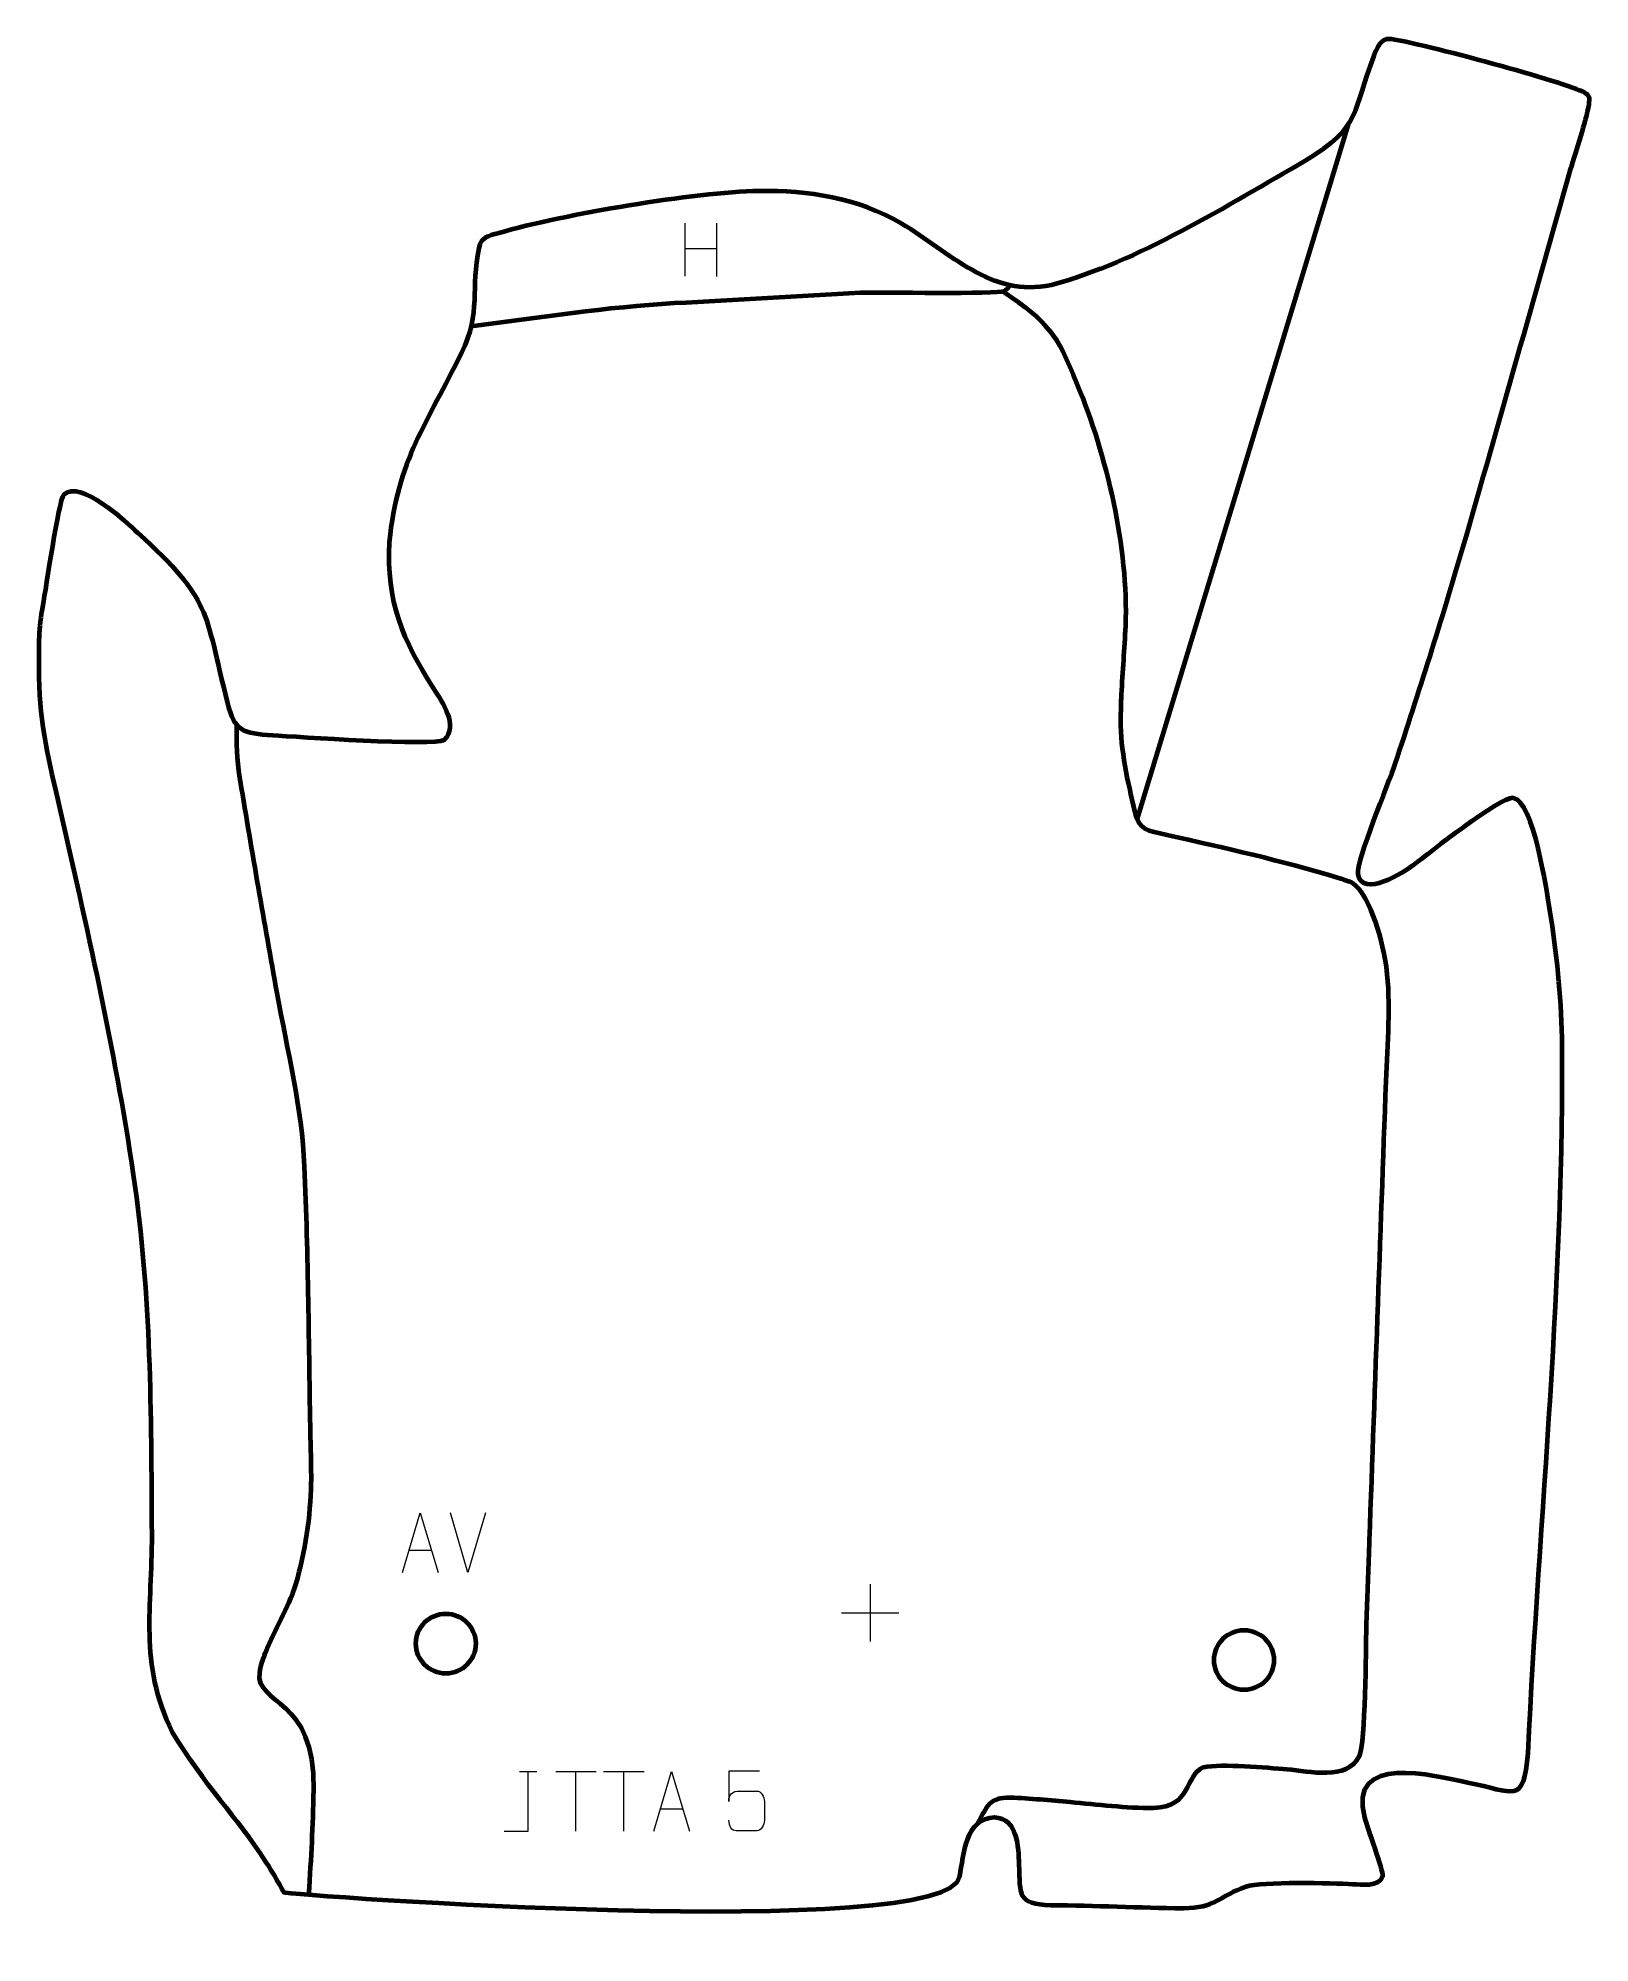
# Model space of a CAD drawing. Header units: millimetres. Extents: x -325 to 325, y -380 to 417.
import ezdxf

# ---------------------------------------------------------------- set-up
doc = ezdxf.new("R2010")
doc.units = ezdxf.units.MM
doc.header["$MEASUREMENT"] = 0
doc.layers.add('layer 1', color=7, linetype='Continuous', plot=False)
doc.layers.add('layer 2', color=7, linetype='Continuous')
doc.layers.add('layer 3', color=7, linetype='Continuous')

msp = doc.modelspace()

# ---------------------------------------------------------------- linework, layer by layer
at = {"layer": 'layer 1', "color": 250, "lineweight": 9}
for points in [[(23.462, -229.5397), (23.462, -229.5397), (23.462, -253.5176), (23.462, -253.5176)], [(11.4731, -241.5287), (11.4731, -241.5287), (35.451, -241.5287), (35.451, -241.5287)]]:
    msp.add_open_spline(points, degree=3, dxfattribs=at)
at = {"layer": 'layer 2', "color": 142, "lineweight": 158}
msp.add_open_spline([(135.1673, 90.2195), (135.1673, 90.2195), (223.6812, 381.5052), (223.6812, 381.5052)], degree=3, dxfattribs=at)
at = {"layer": 'layer 2', "color": 250, "lineweight": 9}
for points in [[(-54.0063, 339.6979), (-54.0063, 339.6979), (-54.0063, 317.5052), (-54.0063, 317.5052)], [(-40.8906, 339.6979), (-40.8906, 339.6979), (-40.8906, 317.3476), (-40.8906, 317.3476)], [(-53.9888, 329.0555), (-53.9888, 329.0555), (-40.8906, 329.0555), (-40.8906, 329.0555)], [(-144.814, -224.6366), (-144.814, -224.6366), (-152.1358, -199.6829), (-152.1358, -199.6829)], [(-137.4921, -199.6829), (-137.4921, -199.6829), (-144.8139, -224.6366), (-144.8139, -224.6366)], [(-169.4509, -215.3799), (-169.4509, -215.3799), (-159.9552, -215.3799), (-159.9552, -215.3799)], [(-123.1827, -307.8715), (-123.1827, -307.8715), (-116.0145, -307.8715), (-116.0145, -307.8715)], [(-108.0922, -307.895), (-108.0922, -307.895), (-91.105, -307.895), (-91.105, -307.895)], [(-99.5984, -332.825), (-99.5984, -332.825), (-99.5984, -307.8715), (-99.5984, -307.8715)], [(-88.0922, -307.895), (-88.0922, -307.895), (-71.105, -307.895), (-71.105, -307.895)], [(-79.5984, -332.825), (-79.5984, -332.825), (-79.5984, -307.8715), (-79.5984, -307.8715)], [(-64.3464, -323.5756), (-64.3464, -323.5756), (-54.8507, -323.5756), (-54.8507, -323.5756)]]:
    msp.add_open_spline(points, degree=3, dxfattribs=at)
at = {"layer": 'layer 2', "color": 142, "lineweight": 158}
for points, knots in [([(-143.4971, 296.5938), (-115.5289, 300.2315), (-86.511, 304.7355), (-58.4329, 306.33), (-58.4329, 306.33), (-32.466, 307.7469), (-6.5014, 309.2145), (19.4639, 310.6608), (19.4639, 310.6608), (27.4685, 310.9721), (77.0754, 310.0157), (79.532, 311.3302), (79.532, 311.3302), (80.4178, 311.8043), (81.3356, 312.9692), (81.9704, 313.756)], [0, 0, 0, 0, 0.2, 0.2, 0.2, 0.2, 0.4, 0.4, 0.4, 0.4, 0.6, 0.6, 0.6, 0.6, 1, 1, 1, 1]), ([(79.1358, 311.0941), (97.987, 298.3709), (101.2952, 293.6812), (109.9347, 272.7099), (109.9347, 272.7099), (122.2942, 242.4925), (131.5291, 203.9017), (130.2369, 171.1679), (130.2369, 171.1679), (129.8028, 161.6135), (128.9508, 152.0798), (128.4759, 142.5186), (128.4759, 142.5186), (128.3334, 139.0053), (128.2361, 135.5091), (128.175, 131.9935), (128.175, 131.9935), (128.089, 119.0129), (131.1792, 106.479), (133.9827, 93.8893), (133.9827, 93.8893), (135.8271, 85.7955), (139.3117, 85.7546), (147.5073, 83.9192), (147.5073, 83.9192), (171.5678, 78.5311), (195.6967, 73.0697), (219.3087, 65.9211), (219.3087, 65.9211), (220.9601, 65.4172), (223.7679, 64.6015), (225.2475, 63.7446), (225.2475, 63.7446), (232.9887, 58.4686), (238.0122, 37.6668), (239.3328, 28.6042), (239.3328, 28.6042), (241.2339, 12.864), (239.8244, -3.3264), (239.1415, -19.1215), (239.1415, -19.1215), (236.7629, -85.1903), (234.384, -151.259), (232.0161, -217.3282), (232.0161, -217.3282), (231.6575, -227.3387), (231.299, -237.3492), (230.9405, -247.3597), (230.9405, -247.3597), (230.6763, -256.6451), (230.6557, -295.84), (227.9647, -301.542), (227.9647, -301.542), (223.0966, -311.8571), (207.0285, -307.879), (197.9199, -307.0868), (197.9199, -307.0868), (189.0519, -306.3156), (171.0164, -304.6624), (162.7334, -306.2158), (162.7334, -306.2158), (155.0112, -309.5163), (157.8454, -322.9806), (141.9755, -323.2143), (141.9755, -323.2143), (130.7424, -323.3797), (118.3456, -321.7471), (107.072, -320.7597), (107.072, -320.7597), (98.9202, -320.0797), (90.252, -319.1691), (82.103, -318.9215), (82.103, -318.9215), (73.2513, -318.7315), (72.3804, -322.3087), (68.3903, -329.6906)], [0, 0, 0, 0, 0.05, 0.05, 0.05, 0.05, 0.1, 0.1, 0.1, 0.1, 0.15, 0.15, 0.15, 0.15, 0.2, 0.2, 0.2, 0.2, 0.25, 0.25, 0.25, 0.25, 0.3, 0.3, 0.3, 0.3, 0.35, 0.35, 0.35, 0.35, 0.4, 0.4, 0.4, 0.4, 0.45, 0.45, 0.45, 0.45, 0.5, 0.5, 0.5, 0.5, 0.55, 0.55, 0.55, 0.55, 0.6, 0.6, 0.6, 0.6, 0.65, 0.65, 0.65, 0.65, 0.7, 0.7, 0.7, 0.7, 0.75, 0.75, 0.75, 0.75, 0.8, 0.8, 0.8, 0.8, 0.85, 0.85, 0.85, 0.85, 0.9, 0.9, 0.9, 0.9, 1, 1, 1, 1]), ([(-211.3334, -359.4137), (-210.2456, -343.1446), (-209.6187, -331.5951), (-209.2614, -315.556), (-209.2614, -315.556), (-208.3908, -276.4636), (-233.6471, -280.4423), (-231.8977, -266.5814), (-231.8977, -266.5814), (-231.5614, -263.9168), (-230.4621, -260.9202), (-229.5802, -258.3874), (-229.5802, -258.3874), (-225.2571, -248.1347), (-220.306, -240.3593), (-216.7002, -229.3301), (-216.7002, -229.3301), (-212.838, -216.4551), (-210.5531, -200.8226), (-210.3124, -187.3813), (-210.3124, -187.3813), (-210.2649, -182.8261), (-210.3635, -178.2741), (-210.4748, -173.7206), (-210.4748, -173.7206), (-210.5307, -171.5574), (-210.5804, -169.396), (-210.6243, -167.2325), (-210.6243, -167.2325), (-211.3238, -129.7202), (-211.5309, -92.34), (-213.1162, -54.8374), (-213.1162, -54.8374), (-214.2092, -30.2992), (-220.2111, -6.4023), (-224.6044, 17.6769), (-224.6044, 17.6769), (-229.8809, 47.1699), (-235.0973, 76.6628), (-239.9171, 106.2347), (-239.9171, 106.2347), (-239.9171, 106.2347), (-240.1563, 107.7102), (-240.1563, 107.7102), (-240.1563, 107.7102), (-241.4918, 116.0092), (-241.6529, 121.5949), (-241.4914, 129.9239)], [0, 0, 0, 0, 0.07692308, 0.07692308, 0.07692308, 0.07692308, 0.15384615, 0.15384615, 0.15384615, 0.15384615, 0.23076923, 0.23076923, 0.23076923, 0.23076923, 0.30769231, 0.30769231, 0.30769231, 0.30769231, 0.38461538, 0.38461538, 0.38461538, 0.38461538, 0.46153846, 0.46153846, 0.46153846, 0.46153846, 0.53846154, 0.53846154, 0.53846154, 0.53846154, 0.61538462, 0.61538462, 0.61538462, 0.61538462, 0.69230769, 0.69230769, 0.69230769, 0.69230769, 0.76923077, 0.76923077, 0.76923077, 0.76923077, 0.84615385, 0.84615385, 0.84615385, 0.84615385, 1, 1, 1, 1])]:
    msp.add_open_spline(points, degree=3, knots=knots, dxfattribs=at)
at = {"layer": 'layer 2', "color": 250, "lineweight": 9}
for points, knots in [([(-172.1735, -224.6293), (-172.1735, -224.6293), (-164.8025, -199.6758), (-164.8025, -199.6758), (-164.8025, -199.6758), (-164.8025, -199.6758), (-157.2326, -224.6293), (-157.2326, -224.6293)], [0, 0, 0, 0, 0.33333333, 0.33333333, 0.33333333, 0.33333333, 1, 1, 1, 1]), ([(-129.6206, -332.8251), (-129.6206, -332.8251), (-119.5986, -332.8251), (-119.5986, -332.8251), (-119.5986, -332.8251), (-119.5986, -332.8251), (-119.5986, -307.8715), (-119.5986, -307.8715)], [0, 0, 0, 0, 0.33333333, 0.33333333, 0.33333333, 0.33333333, 1, 1, 1, 1]), ([(-67.069, -332.825), (-67.069, -332.825), (-59.698, -307.8715), (-59.698, -307.8715), (-59.698, -307.8715), (-59.698, -307.8715), (-52.1281, -332.825), (-52.1281, -332.825)], [0, 0, 0, 0, 0.33333333, 0.33333333, 0.33333333, 0.33333333, 1, 1, 1, 1]), ([(-22.8302, -307.8268), (-22.8302, -307.8268), (-35.6819, -307.8268), (-35.6819, -307.8268), (-35.6819, -307.8268), (-35.6816, -312.0574), (-35.6816, -316.2883), (-35.6819, -320.5195), (-35.6819, -320.5195), (-35.6822, -317.2094), (-34.0512, -316.1376), (-31.2392, -316.0771), (-31.2392, -316.0771), (-28.7996, -316.0768), (-26.3601, -316.0768), (-23.9209, -316.0771), (-23.9209, -316.0771), (-22.2711, -316.0703), (-20.7962, -318.4508), (-20.7677, -320.5195), (-20.7677, -320.5195), (-20.768, -323.1068), (-20.768, -325.6944), (-20.7677, -328.2821), (-20.7677, -328.2821), (-20.7215, -330.2415), (-22.2209, -332.6778), (-23.8468, -332.7363), (-23.8468, -332.7363), (-25.8033, -332.736), (-30.6983, -332.736), (-32.6553, -332.7363), (-32.6553, -332.7363), (-34.5008, -332.7451), (-35.6079, -330.7803), (-35.6287, -328.2292)], [0, 0, 0, 0, 0.1, 0.1, 0.1, 0.1, 0.2, 0.2, 0.2, 0.2, 0.3, 0.3, 0.3, 0.3, 0.4, 0.4, 0.4, 0.4, 0.5, 0.5, 0.5, 0.5, 0.6, 0.6, 0.6, 0.6, 0.7, 0.7, 0.7, 0.7, 0.8, 0.8, 0.8, 0.8, 1, 1, 1, 1])]:
    msp.add_open_spline(points, degree=3, knots=knots, dxfattribs=at)
at = {"layer": 'layer 2', "color": 142, "lineweight": 200}
for points in [[(-154.0586, -241.9078), (-160.9622, -241.9078), (-166.5586, -247.5042), (-166.5586, -254.4077), (-166.5586, -254.4077), (-166.5586, -261.3113), (-160.9622, -266.9077), (-154.0586, -266.9077), (-154.0586, -266.9077), (-147.1551, -266.9078), (-141.5586, -261.3114), (-141.5586, -254.4078), (-141.5586, -254.4078), (-141.5586, -247.5042), (-147.155, -241.9078), (-154.0586, -241.9078)], [(-154.0586, -241.9078), (-160.9622, -241.9078), (-166.5586, -247.5042), (-166.5586, -254.4077), (-166.5586, -254.4077), (-166.5586, -261.3113), (-160.9622, -266.9077), (-154.0586, -266.9078), (-154.0586, -266.9078), (-147.1551, -266.9078), (-141.5586, -261.3114), (-141.5586, -254.4078), (-141.5586, -254.4078), (-141.5586, -247.5042), (-147.155, -241.9078), (-154.0586, -241.9078)], [(-154.0586, -241.9078), (-160.9622, -241.9078), (-166.5586, -247.5042), (-166.5586, -254.4078), (-166.5586, -254.4078), (-166.5586, -261.3113), (-160.9622, -266.9078), (-154.0586, -266.9078), (-154.0586, -266.9078), (-147.1551, -266.9078), (-141.5586, -261.3114), (-141.5586, -254.4078), (-141.5586, -254.4078), (-141.5586, -247.5042), (-147.155, -241.9078), (-154.0586, -241.9078)], [(-154.0586, -241.9078), (-160.9622, -241.9078), (-166.5586, -247.5042), (-166.5586, -254.4078), (-166.5586, -254.4078), (-166.5586, -261.3113), (-160.9622, -266.9078), (-154.0586, -266.9078), (-154.0586, -266.9078), (-147.1551, -266.9078), (-141.5586, -261.3114), (-141.5586, -254.4078), (-141.5586, -254.4078), (-141.5586, -247.5043), (-147.155, -241.9078), (-154.0586, -241.9078)], [(-154.0586, -241.9078), (-160.9622, -241.9078), (-166.5586, -247.5042), (-166.5586, -254.4078), (-166.5586, -254.4078), (-166.5586, -261.3113), (-160.9622, -266.9078), (-154.0586, -266.9078), (-154.0586, -266.9078), (-147.1551, -266.9078), (-141.5586, -261.3114), (-141.5586, -254.4079), (-141.5586, -254.4079), (-141.5586, -247.5043), (-147.155, -241.9078), (-154.0586, -241.9078)], [(-154.0586, -241.9078), (-160.9622, -241.9078), (-166.5586, -247.5042), (-166.5586, -254.4078), (-166.5586, -254.4078), (-166.5586, -261.3114), (-160.9622, -266.9078), (-154.0586, -266.9078), (-154.0586, -266.9078), (-147.1551, -266.9078), (-141.5586, -261.3114), (-141.5586, -254.4079), (-141.5586, -254.4079), (-141.5586, -247.5043), (-147.155, -241.9078), (-154.0586, -241.9078)], [(-154.0586, -241.9078), (-160.9622, -241.9078), (-166.5586, -247.5043), (-166.5586, -254.4078), (-166.5586, -254.4078), (-166.5586, -261.3114), (-160.9622, -266.9078), (-154.0586, -266.9078), (-154.0586, -266.9078), (-147.1551, -266.9078), (-141.5586, -261.3114), (-141.5586, -254.4079), (-141.5586, -254.4079), (-141.5586, -247.5043), (-147.155, -241.9078), (-154.0586, -241.9078)], [(-154.0586, -241.9078), (-160.9622, -241.9078), (-166.5586, -247.5043), (-166.5586, -254.4078), (-166.5586, -254.4078), (-166.5586, -261.3114), (-160.9622, -266.9078), (-154.0586, -266.9078), (-154.0586, -266.9078), (-147.1551, -266.9079), (-141.5586, -261.3114), (-141.5586, -254.4079), (-141.5586, -254.4079), (-141.5586, -247.5043), (-147.155, -241.9078), (-154.0586, -241.9078)], [(-154.0586, -241.9079), (-160.9622, -241.9079), (-166.5586, -247.5043), (-166.5586, -254.4078), (-166.5586, -254.4078), (-166.5586, -261.3114), (-160.9622, -266.9078), (-154.0586, -266.9079), (-154.0586, -266.9079), (-147.1551, -266.9079), (-141.5586, -261.3115), (-141.5586, -254.4079), (-141.5586, -254.4079), (-141.5586, -247.5043), (-147.155, -241.9079), (-154.0586, -241.9079)], [(-154.0586, -241.9079), (-160.9622, -241.9079), (-166.5586, -247.5043), (-166.5586, -254.4079), (-166.5586, -254.4079), (-166.5586, -261.3114), (-160.9622, -266.9079), (-154.0586, -266.9079), (-154.0586, -266.9079), (-147.1551, -266.9079), (-141.5586, -261.3115), (-141.5586, -254.4079), (-141.5586, -254.4079), (-141.5586, -247.5043), (-147.155, -241.9079), (-154.0586, -241.9079)], [(-154.0586, -241.9079), (-160.9622, -241.9079), (-166.5586, -247.5043), (-166.5586, -254.4079), (-166.5586, -254.4079), (-166.5586, -261.3114), (-160.9622, -266.9079), (-154.0586, -266.9079), (-154.0586, -266.9079), (-147.1551, -266.9079), (-141.5586, -261.3115), (-141.5586, -254.4079), (-141.5586, -254.4079), (-141.5586, -247.5044), (-147.155, -241.9079), (-154.0586, -241.9079)], [(-154.0586, -241.9079), (-160.9622, -241.9079), (-166.5586, -247.5043), (-166.5586, -254.4079), (-166.5586, -254.4079), (-166.5586, -261.3114), (-160.9622, -266.9079), (-154.0586, -266.9079), (-154.0586, -266.9079), (-147.1551, -266.9079), (-141.5586, -261.3115), (-141.5586, -254.4079), (-141.5586, -254.4079), (-141.5586, -247.5044), (-147.155, -241.9079), (-154.0586, -241.9079)], [(-154.0586, -241.9079), (-160.9622, -241.9079), (-166.5586, -247.5043), (-166.5586, -254.4079), (-166.5586, -254.4079), (-166.5586, -261.3114), (-160.9622, -266.9079), (-154.0586, -266.9079), (-154.0586, -266.9079), (-147.1551, -266.9079), (-141.5586, -261.3115), (-141.5586, -254.408), (-141.5586, -254.408), (-141.5586, -247.5044), (-147.155, -241.9079), (-154.0586, -241.9079)], [(-154.0586, -241.9079), (-160.9622, -241.9079), (-166.5586, -247.5044), (-166.5586, -254.4079), (-166.5586, -254.4079), (-166.5586, -261.3115), (-160.9622, -266.9079), (-154.0586, -266.9079), (-154.0586, -266.9079), (-147.1551, -266.9079), (-141.5586, -261.3115), (-141.5586, -254.408), (-141.5586, -254.408), (-141.5586, -247.5044), (-147.155, -241.9079), (-154.0586, -241.9079)], [(-154.0586, -241.9079), (-160.9622, -241.9079), (-166.5586, -247.5044), (-166.5586, -254.4079), (-166.5586, -254.4079), (-166.5586, -261.3115), (-160.9622, -266.9079), (-154.0586, -266.9079), (-154.0586, -266.9079), (-147.1551, -266.908), (-141.5586, -261.3115), (-141.5586, -254.408), (-141.5586, -254.408), (-141.5586, -247.5044), (-147.155, -241.9079), (-154.0586, -241.9079)], [(-154.0586, -241.9079), (-160.9622, -241.9079), (-166.5586, -247.5044), (-166.5586, -254.4079), (-166.5586, -254.4079), (-166.5586, -261.3115), (-160.9622, -266.9079), (-154.0586, -266.9079), (-154.0586, -266.9079), (-147.1551, -266.908), (-141.5586, -261.3116), (-141.5586, -254.408), (-141.5586, -254.408), (-141.5586, -247.5044), (-147.155, -241.9079), (-154.0586, -241.9079)], [(-154.0586, -241.908), (-160.9622, -241.908), (-166.5586, -247.5044), (-166.5586, -254.4079), (-166.5586, -254.4079), (-166.5586, -261.3115), (-160.9622, -266.9079), (-154.0586, -266.908), (-154.0586, -266.908), (-147.1551, -266.908), (-141.5586, -261.3116), (-141.5586, -254.408), (-141.5586, -254.408), (-141.5586, -247.5044), (-147.155, -241.908), (-154.0586, -241.908)], [(-154.0586, -241.908), (-160.9622, -241.908), (-166.5586, -247.5044), (-166.5586, -254.408), (-166.5586, -254.408), (-166.5586, -261.3115), (-160.9622, -266.908), (-154.0586, -266.908), (-154.0586, -266.908), (-147.1551, -266.908), (-141.5586, -261.3116), (-141.5586, -254.408), (-141.5586, -254.408), (-141.5586, -247.5044), (-147.155, -241.908), (-154.0586, -241.908)], [(-154.0586, -241.908), (-160.9622, -241.908), (-166.5586, -247.5044), (-166.5586, -254.408), (-166.5586, -254.408), (-166.5586, -261.3115), (-160.9622, -266.908), (-154.0586, -266.908), (-154.0586, -266.908), (-147.1551, -266.908), (-141.5586, -261.3116), (-141.5586, -254.408), (-141.5586, -254.408), (-141.5586, -247.5045), (-147.155, -241.908), (-154.0586, -241.908)], [(-154.0586, -241.908), (-160.9622, -241.908), (-166.5586, -247.5044), (-166.5586, -254.408), (-166.5586, -254.408), (-166.5586, -261.3115), (-160.9622, -266.908), (-154.0586, -266.908), (-154.0586, -266.908), (-147.1551, -266.908), (-141.5586, -261.3116), (-141.5586, -254.4081), (-141.5586, -254.4081), (-141.5586, -247.5045), (-147.155, -241.908), (-154.0586, -241.908)], [(-154.0586, -241.908), (-160.9622, -241.908), (-166.5586, -247.5044), (-166.5586, -254.408), (-166.5586, -254.408), (-166.5586, -261.3116), (-160.9622, -266.908), (-154.0586, -266.908), (-154.0586, -266.908), (-147.1551, -266.908), (-141.5586, -261.3116), (-141.5586, -254.4081), (-141.5586, -254.4081), (-141.5586, -247.5045), (-147.155, -241.908), (-154.0586, -241.908)], [(179.8456, -248.7866), (172.942, -248.7866), (167.3456, -254.383), (167.3456, -261.2865), (167.3456, -261.2865), (167.3456, -268.1901), (172.942, -273.7865), (179.8456, -273.7865), (179.8456, -273.7865), (186.7491, -273.7866), (192.3456, -268.1902), (192.3456, -261.2866), (192.3456, -261.2866), (192.3456, -254.383), (186.7492, -248.7866), (179.8456, -248.7866)], [(179.8456, -248.7866), (172.942, -248.7866), (167.3456, -254.383), (167.3456, -261.2865), (167.3456, -261.2865), (167.3456, -268.1901), (172.942, -273.7865), (179.8456, -273.7866), (179.8456, -273.7866), (186.7491, -273.7866), (192.3456, -268.1902), (192.3456, -261.2866), (192.3456, -261.2866), (192.3456, -254.383), (186.7492, -248.7866), (179.8456, -248.7866)], [(179.8456, -248.7866), (172.942, -248.7866), (167.3456, -254.383), (167.3456, -261.2866), (167.3456, -261.2866), (167.3456, -268.1901), (172.942, -273.7866), (179.8456, -273.7866), (179.8456, -273.7866), (186.7491, -273.7866), (192.3456, -268.1902), (192.3456, -261.2866), (192.3456, -261.2866), (192.3456, -254.383), (186.7492, -248.7866), (179.8456, -248.7866)], [(179.8456, -248.7866), (172.942, -248.7866), (167.3456, -254.383), (167.3456, -261.2866), (167.3456, -261.2866), (167.3456, -268.1901), (172.942, -273.7866), (179.8456, -273.7866), (179.8456, -273.7866), (186.7491, -273.7866), (192.3456, -268.1902), (192.3456, -261.2866), (192.3456, -261.2866), (192.3456, -254.3831), (186.7492, -248.7866), (179.8456, -248.7866)], [(179.8456, -248.7866), (172.942, -248.7866), (167.3456, -254.383), (167.3456, -261.2866), (167.3456, -261.2866), (167.3456, -268.1901), (172.942, -273.7866), (179.8456, -273.7866), (179.8456, -273.7866), (186.7491, -273.7866), (192.3456, -268.1902), (192.3456, -261.2867), (192.3456, -261.2867), (192.3456, -254.3831), (186.7492, -248.7866), (179.8456, -248.7866)], [(179.8456, -248.7866), (172.942, -248.7866), (167.3456, -254.383), (167.3456, -261.2866), (167.3456, -261.2866), (167.3456, -268.1902), (172.942, -273.7866), (179.8456, -273.7866), (179.8456, -273.7866), (186.7491, -273.7866), (192.3456, -268.1902), (192.3456, -261.2867), (192.3456, -261.2867), (192.3456, -254.3831), (186.7492, -248.7866), (179.8456, -248.7866)], [(179.8456, -248.7866), (172.942, -248.7866), (167.3456, -254.3831), (167.3456, -261.2866), (167.3456, -261.2866), (167.3456, -268.1902), (172.942, -273.7866), (179.8456, -273.7866), (179.8456, -273.7866), (186.7491, -273.7866), (192.3456, -268.1902), (192.3456, -261.2867), (192.3456, -261.2867), (192.3456, -254.3831), (186.7492, -248.7866), (179.8456, -248.7866)], [(179.8456, -248.7866), (172.942, -248.7866), (167.3456, -254.3831), (167.3456, -261.2866), (167.3456, -261.2866), (167.3456, -268.1902), (172.942, -273.7866), (179.8456, -273.7866), (179.8456, -273.7866), (186.7491, -273.7867), (192.3456, -268.1902), (192.3456, -261.2867), (192.3456, -261.2867), (192.3456, -254.3831), (186.7492, -248.7866), (179.8456, -248.7866)], [(179.8456, -248.7867), (172.942, -248.7867), (167.3456, -254.3831), (167.3456, -261.2866), (167.3456, -261.2866), (167.3456, -268.1902), (172.942, -273.7866), (179.8456, -273.7867), (179.8456, -273.7867), (186.7491, -273.7867), (192.3456, -268.1903), (192.3456, -261.2867), (192.3456, -261.2867), (192.3456, -254.3831), (186.7492, -248.7867), (179.8456, -248.7867)], [(179.8456, -248.7867), (172.942, -248.7867), (167.3456, -254.3831), (167.3456, -261.2867), (167.3456, -261.2867), (167.3456, -268.1902), (172.942, -273.7867), (179.8456, -273.7867), (179.8456, -273.7867), (186.7491, -273.7867), (192.3456, -268.1903), (192.3456, -261.2867), (192.3456, -261.2867), (192.3456, -254.3831), (186.7492, -248.7867), (179.8456, -248.7867)], [(179.8456, -248.7867), (172.942, -248.7867), (167.3456, -254.3831), (167.3456, -261.2867), (167.3456, -261.2867), (167.3456, -268.1902), (172.942, -273.7867), (179.8456, -273.7867), (179.8456, -273.7867), (186.7491, -273.7867), (192.3456, -268.1903), (192.3456, -261.2867), (192.3456, -261.2867), (192.3456, -254.3832), (186.7492, -248.7867), (179.8456, -248.7867)], [(179.8456, -248.7867), (172.942, -248.7867), (167.3456, -254.3831), (167.3456, -261.2867), (167.3456, -261.2867), (167.3456, -268.1902), (172.942, -273.7867), (179.8456, -273.7867), (179.8456, -273.7867), (186.7491, -273.7867), (192.3456, -268.1903), (192.3456, -261.2867), (192.3456, -261.2867), (192.3456, -254.3832), (186.7492, -248.7867), (179.8456, -248.7867)], [(179.8456, -248.7867), (172.942, -248.7867), (167.3456, -254.3831), (167.3456, -261.2867), (167.3456, -261.2867), (167.3456, -268.1902), (172.942, -273.7867), (179.8456, -273.7867), (179.8456, -273.7867), (186.7491, -273.7867), (192.3456, -268.1903), (192.3456, -261.2868), (192.3456, -261.2868), (192.3456, -254.3832), (186.7492, -248.7867), (179.8456, -248.7867)], [(179.8456, -248.7867), (172.942, -248.7867), (167.3456, -254.3832), (167.3456, -261.2867), (167.3456, -261.2867), (167.3456, -268.1903), (172.942, -273.7867), (179.8456, -273.7867), (179.8456, -273.7867), (186.7491, -273.7867), (192.3456, -268.1903), (192.3456, -261.2868), (192.3456, -261.2868), (192.3456, -254.3832), (186.7492, -248.7867), (179.8456, -248.7867)], [(179.8456, -248.7867), (172.942, -248.7867), (167.3456, -254.3832), (167.3456, -261.2867), (167.3456, -261.2867), (167.3456, -268.1903), (172.942, -273.7867), (179.8456, -273.7867), (179.8456, -273.7867), (186.7491, -273.7868), (192.3456, -268.1903), (192.3456, -261.2868), (192.3456, -261.2868), (192.3456, -254.3832), (186.7492, -248.7867), (179.8456, -248.7867)], [(179.8456, -248.7867), (172.942, -248.7867), (167.3456, -254.3832), (167.3456, -261.2867), (167.3456, -261.2867), (167.3456, -268.1903), (172.942, -273.7867), (179.8456, -273.7867), (179.8456, -273.7867), (186.7491, -273.7868), (192.3456, -268.1904), (192.3456, -261.2868), (192.3456, -261.2868), (192.3456, -254.3832), (186.7492, -248.7867), (179.8456, -248.7867)], [(179.8456, -248.7868), (172.942, -248.7868), (167.3456, -254.3832), (167.3456, -261.2867), (167.3456, -261.2867), (167.3456, -268.1903), (172.942, -273.7867), (179.8456, -273.7868), (179.8456, -273.7868), (186.7491, -273.7868), (192.3456, -268.1904), (192.3456, -261.2868), (192.3456, -261.2868), (192.3456, -254.3832), (186.7492, -248.7868), (179.8456, -248.7868)], [(179.8456, -248.7868), (172.942, -248.7868), (167.3456, -254.3832), (167.3456, -261.2868), (167.3456, -261.2868), (167.3456, -268.1903), (172.942, -273.7868), (179.8456, -273.7868), (179.8456, -273.7868), (186.7491, -273.7868), (192.3456, -268.1904), (192.3456, -261.2868), (192.3456, -261.2868), (192.3456, -254.3832), (186.7492, -248.7868), (179.8456, -248.7868)], [(179.8456, -248.7868), (172.942, -248.7868), (167.3456, -254.3832), (167.3456, -261.2868), (167.3456, -261.2868), (167.3456, -268.1903), (172.942, -273.7868), (179.8456, -273.7868), (179.8456, -273.7868), (186.7491, -273.7868), (192.3456, -268.1904), (192.3456, -261.2868), (192.3456, -261.2868), (192.3456, -254.3833), (186.7492, -248.7868), (179.8456, -248.7868)], [(179.8456, -248.7868), (172.942, -248.7868), (167.3456, -254.3832), (167.3456, -261.2868), (167.3456, -261.2868), (167.3456, -268.1903), (172.942, -273.7868), (179.8456, -273.7868), (179.8456, -273.7868), (186.7491, -273.7868), (192.3456, -268.1904), (192.3456, -261.2869), (192.3456, -261.2869), (192.3456, -254.3833), (186.7492, -248.7868), (179.8456, -248.7868)], [(179.8456, -248.7868), (172.942, -248.7868), (167.3456, -254.3832), (167.3456, -261.2868), (167.3456, -261.2868), (167.3456, -268.1904), (172.942, -273.7868), (179.8456, -273.7868), (179.8456, -273.7868), (186.7491, -273.7868), (192.3456, -268.1904), (192.3456, -261.2869), (192.3456, -261.2869), (192.3456, -254.3833), (186.7492, -248.7868), (179.8456, -248.7868)]]:
    msp.add_open_spline(points, degree=3, knots=[0, 0, 0, 0, 0.2, 0.2, 0.2, 0.2, 0.4, 0.4, 0.4, 0.4, 0.6, 0.6, 0.6, 0.6, 1, 1, 1, 1], dxfattribs=at)
for points in [[(-154.0586, -241.9078), (-154.0586, -241.9078), (-154.0586, -241.908), (-154.0586, -241.908)], [(-154.0586, -241.9078), (-154.0586, -241.9078), (-154.0586, -241.908), (-154.0586, -241.908)], [(-166.5586, -254.4077), (-166.5586, -254.4077), (-166.5586, -254.408), (-166.5586, -254.408)], [(-141.5586, -254.4078), (-141.5586, -254.4078), (-141.5586, -254.4081), (-141.5586, -254.4081)], [(179.8456, -248.7866), (179.8456, -248.7866), (179.8456, -248.7868), (179.8456, -248.7868)], [(179.8456, -248.7866), (179.8456, -248.7866), (179.8456, -248.7868), (179.8456, -248.7868)], [(167.3456, -261.2865), (167.3456, -261.2865), (167.3456, -261.2868), (167.3456, -261.2868)], [(192.3456, -261.2866), (192.3456, -261.2866), (192.3456, -261.2869), (192.3456, -261.2869)], [(-154.0586, -266.9077), (-154.0586, -266.9077), (-154.0586, -266.908), (-154.0586, -266.908)], [(179.8456, -273.7865), (179.8456, -273.7865), (179.8456, -273.7868), (179.8456, -273.7868)]]:
    msp.add_open_spline(points, degree=3, dxfattribs=at)
at = {"layer": 'layer 3', "color": 242, "lineweight": 158}
msp.add_open_spline([(-23.0941, 353.1142), (-2.3471, 353.4191), (18.1783, 350.308), (36.6818, 339.449), (36.6818, 339.449), (56.6992, 327.7015), (74.1577, 308.2394), (99.2562, 313.8107), (99.2562, 313.8107), (135.7758, 323.5853), (172.6778, 346.8901), (205.4189, 365.824), (205.4189, 365.824), (229.1749, 380.0726), (224.8373, 386.1081), (234.191, 409.7546), (234.191, 409.7546), (236.5549, 415.7307), (238.1692, 417.1247), (241.6339, 416.6559), (241.6339, 416.6559), (253.5135, 415.0487), (315.2348, 398.3671), (322.2225, 394.3379), (322.2225, 394.3379), (324.5195, 393.0134), (324.533, 392.2342), (324.1767, 389.4124), (324.1767, 389.4124), (322.899, 381.7899), (318.7443, 370.1618), (316.4562, 362.1254), (316.4562, 362.1254), (301.4532, 309.4315), (286.6445, 256.5882), (271.4235, 203.9685), (271.4235, 203.9685), (262.6724, 174.019), (252.8875, 143.2509), (243.1047, 113.6031), (243.1047, 113.6031), (240.4316, 105.7227), (226.7693, 72.8365), (227.5973, 67.467), (227.5973, 67.467), (229.2064, 57.0318), (246.8254, 68.1957), (251.0411, 71.4364), (251.0411, 71.4364), (257.3453, 76.2826), (286.5111, 99.417), (292.4719, 99.3771), (292.4719, 99.3771), (301.1431, 97.7338), (306.4356, 60.5843), (307.7505, 52.3505), (307.7505, 52.3505), (310.8207, 34.4029), (312.3935, 17.1552), (312.9141, -1.0371), (312.9141, -1.0371), (313.9092, -101.3743), (303.542, -200.2159), (298.6517, -300.1928), (298.6517, -300.1928), (296.9844, -322.1441), (292.8591, -316.2573), (273.3574, -312.4492), (273.3574, -312.4492), (258.979, -309.5128), (223.1829, -299.8755), (230.3613, -327.1709), (230.3613, -327.1709), (231.4533, -331.3233), (238.179, -349.3181), (237.9349, -351.6991), (237.9349, -351.6991), (236.1405, -356.2219), (229.1129, -355.1818), (225.1838, -354.9665), (225.1838, -354.9665), (216.8961, -354.5798), (187.1235, -353.7731), (180.7258, -356.0169), (180.7258, -356.0169), (169.7665, -359.8604), (167.544, -365.1027), (154.5129, -365.0437), (154.5129, -365.0437), (136.0463, -364.9603), (117.5773, -363.7672), (99.0253, -363.8449), (99.0253, -363.8449), (84.8023, -363.1017), (86.1902, -359.8443), (85.688, -346.7594), (85.688, -346.7594), (85.368, -339.6043), (85.2711, -327.5193), (75.4625, -326.9966), (75.4625, -326.9966), (63.3059, -327.5071), (62.5577, -342.4879), (61.0117, -351.7126), (61.0117, -351.7126), (56.339, -379.5958), (-221.4289, -359.4061), (-221.9662, -358.3786), (-221.9662, -358.3786), (-223.09, -356.2299), (-224.2355, -354.1625), (-225.4002, -352.1628), (-225.4002, -352.1628), (-226.773, -349.8061), (-228.1729, -347.5429), (-229.5963, -345.3508), (-229.5963, -345.3508), (-241.5772, -326.9004), (-255.2337, -313.4737), (-268.5483, -291.4362), (-268.5483, -291.4362), (-282.7738, -262.2429), (-276.8746, -239.4963), (-277.0785, -208.7658), (-277.0785, -208.7658), (-277.341, -157.5518), (-277.3007, -109.2269), (-284.7791, -58.296), (-284.7791, -58.296), (-292.8054, -4.6441), (-304.2806, 45.7153), (-316.3735, 98.4452), (-316.3735, 98.4452), (-320.891, 118.1433), (-324.3692, 132.9746), (-324.3413, 153.4255), (-324.3413, 153.4255), (-324.3267, 164.0714), (-324.6046, 169.4703), (-322.6125, 180.1366), (-322.6125, 180.1366), (-321.4889, 186.4416), (-316.0066, 223.7748), (-313.9832, 226.118), (-313.9832, 226.118), (-306.779, 232.5687), (-287.9699, 214.8602), (-282.8587, 210.2172), (-282.8587, 210.2172), (-251.4064, 181.2112), (-255.3513, 178.5102), (-245.3546, 139.3357), (-245.3546, 139.3357), (-242.1803, 126.8959), (-239.0666, 126.2799), (-226.3884, 125.44), (-226.3884, 125.44), (-216.8945, 124.8278), (-158.7482, 120.8589), (-154.7009, 123.4325), (-154.7009, 123.4325), (-148.7662, 129.738), (-155.4426, 139.3518), (-159.1748, 145.1055), (-159.1748, 145.1055), (-172.249, 165.4735), (-179.1444, 181.4786), (-177.7078, 206.2949), (-177.7078, 206.2949), (-174.4104, 240.4317), (-161.7967, 256.3718), (-147.5024, 285.5242), (-147.5024, 285.5242), (-139.2169, 302.422), (-143.8109, 312.5397), (-140.26, 329.2157), (-140.26, 329.2157), (-139.2456, 333.9796), (-136.6554, 334.1718), (-131.8649, 335.559), (-131.8649, 335.559), (-104.9801, 343.3438), (-49.7331, 352.7226), (-23.0941, 353.1142)], degree=3, knots=[0, 0, 0, 0, 0.0212766, 0.0212766, 0.0212766, 0.0212766, 0.04255319, 0.04255319, 0.04255319, 0.04255319, 0.06382979, 0.06382979, 0.06382979, 0.06382979, 0.08510638, 0.08510638, 0.08510638, 0.08510638, 0.10638298, 0.10638298, 0.10638298, 0.10638298, 0.12765957, 0.12765957, 0.12765957, 0.12765957, 0.14893617, 0.14893617, 0.14893617, 0.14893617, 0.17021277, 0.17021277, 0.17021277, 0.17021277, 0.19148936, 0.19148936, 0.19148936, 0.19148936, 0.21276596, 0.21276596, 0.21276596, 0.21276596, 0.23404255, 0.23404255, 0.23404255, 0.23404255, 0.25531915, 0.25531915, 0.25531915, 0.25531915, 0.27659574, 0.27659574, 0.27659574, 0.27659574, 0.29787234, 0.29787234, 0.29787234, 0.29787234, 0.31914894, 0.31914894, 0.31914894, 0.31914894, 0.34042553, 0.34042553, 0.34042553, 0.34042553, 0.36170213, 0.36170213, 0.36170213, 0.36170213, 0.38297872, 0.38297872, 0.38297872, 0.38297872, 0.40425532, 0.40425532, 0.40425532, 0.40425532, 0.42553191, 0.42553191, 0.42553191, 0.42553191, 0.44680851, 0.44680851, 0.44680851, 0.44680851, 0.46808511, 0.46808511, 0.46808511, 0.46808511, 0.4893617, 0.4893617, 0.4893617, 0.4893617, 0.5106383, 0.5106383, 0.5106383, 0.5106383, 0.53191489, 0.53191489, 0.53191489, 0.53191489, 0.55319149, 0.55319149, 0.55319149, 0.55319149, 0.57446809, 0.57446809, 0.57446809, 0.57446809, 0.59574468, 0.59574468, 0.59574468, 0.59574468, 0.61702128, 0.61702128, 0.61702128, 0.61702128, 0.63829787, 0.63829787, 0.63829787, 0.63829787, 0.65957447, 0.65957447, 0.65957447, 0.65957447, 0.68085106, 0.68085106, 0.68085106, 0.68085106, 0.70212766, 0.70212766, 0.70212766, 0.70212766, 0.72340426, 0.72340426, 0.72340426, 0.72340426, 0.74468085, 0.74468085, 0.74468085, 0.74468085, 0.76595745, 0.76595745, 0.76595745, 0.76595745, 0.78723404, 0.78723404, 0.78723404, 0.78723404, 0.80851064, 0.80851064, 0.80851064, 0.80851064, 0.82978723, 0.82978723, 0.82978723, 0.82978723, 0.85106383, 0.85106383, 0.85106383, 0.85106383, 0.87234043, 0.87234043, 0.87234043, 0.87234043, 0.89361702, 0.89361702, 0.89361702, 0.89361702, 0.91489362, 0.91489362, 0.91489362, 0.91489362, 0.93617021, 0.93617021, 0.93617021, 0.93617021, 0.95744681, 0.95744681, 0.95744681, 0.95744681, 1, 1, 1, 1], dxfattribs=at)

doc.saveas('drawing.dxf')
